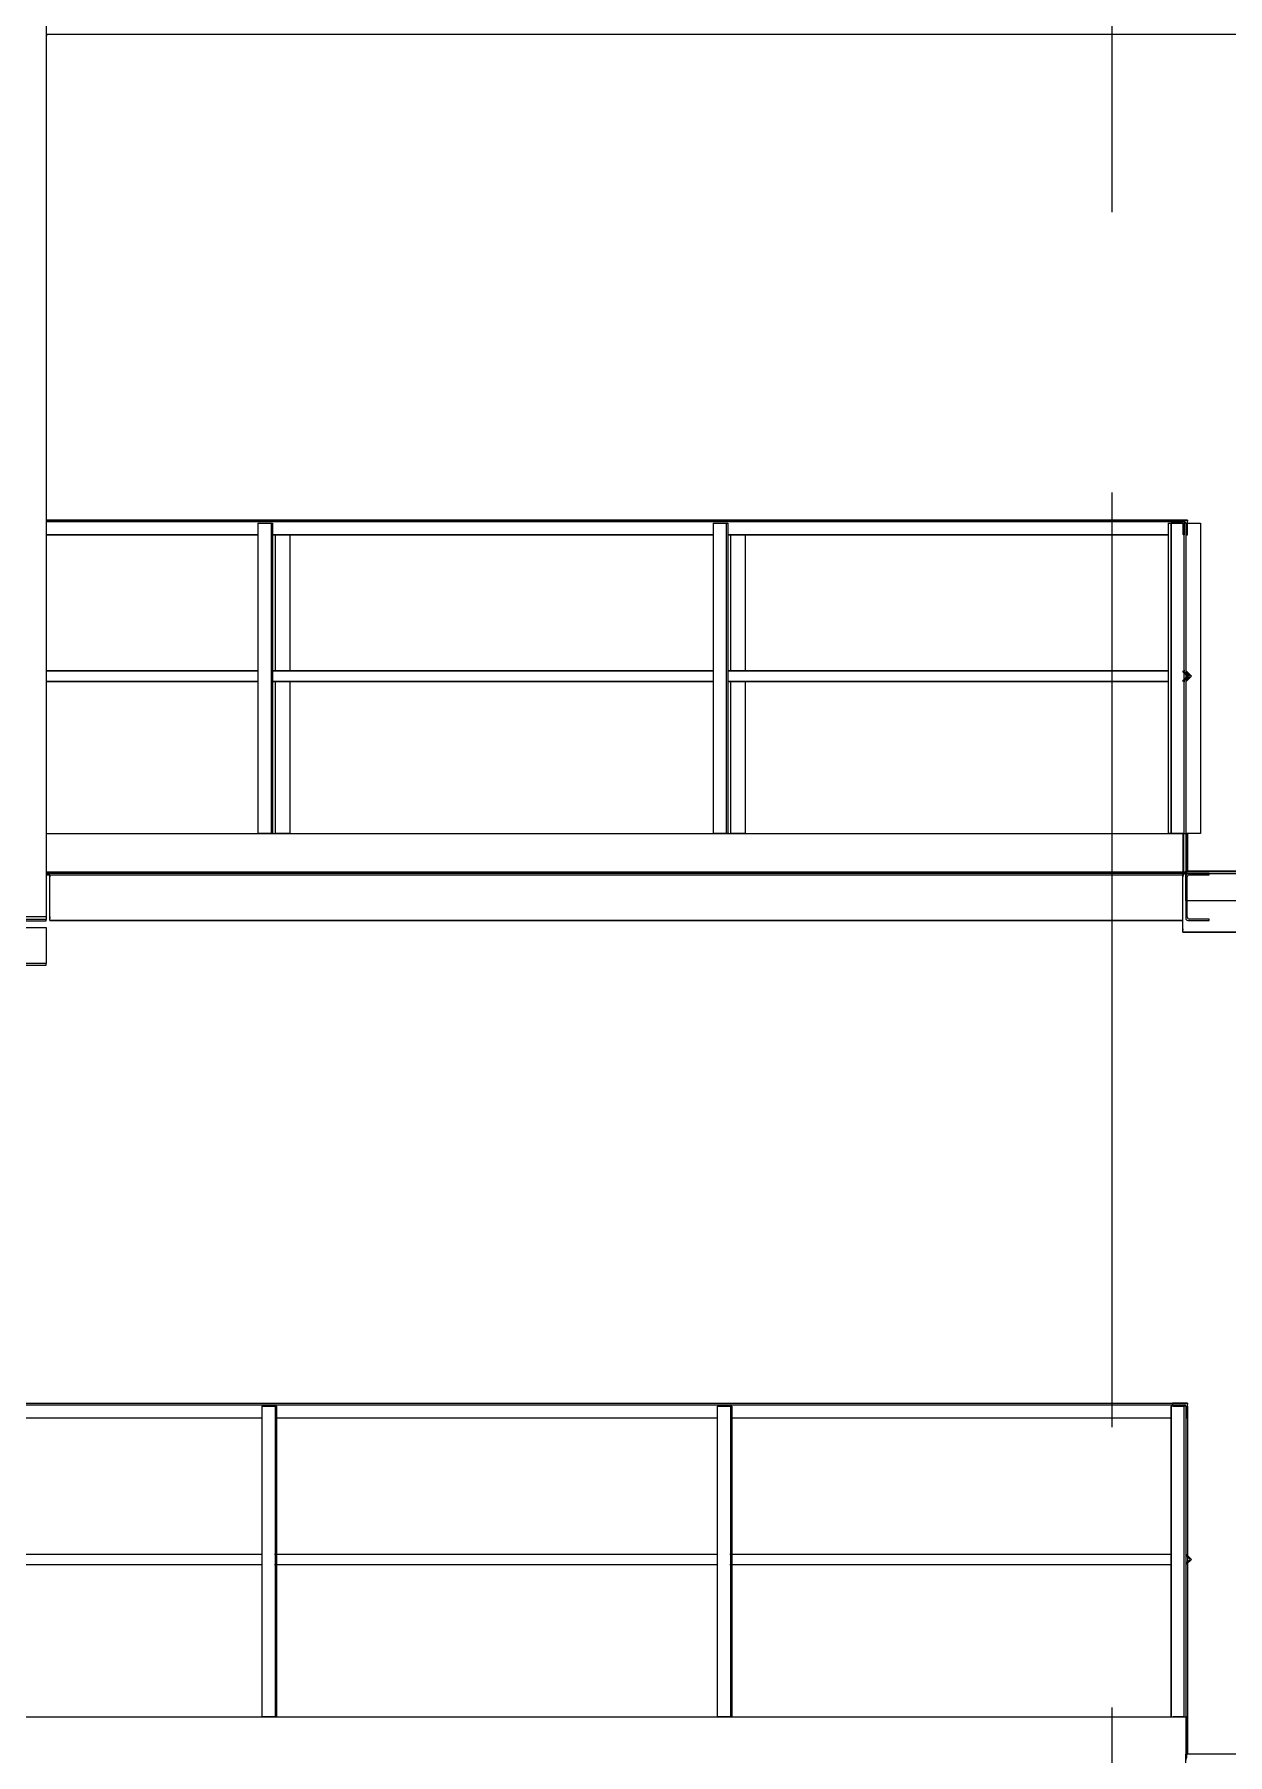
# Model space of a CAD drawing. Header units: millimetres. Extents: x -37960 to 31006, y -24503 to 30326.
# Drawn here: x 2457 to 6509, y 16307 to 22150 of the extents above; entities that cross this region are included whole.
import ezdxf

# ---------------------------------------------------------------- set-up
doc = ezdxf.new("R2010")
doc.units = ezdxf.units.MM
doc.linetypes.add('Осевые', pattern=[6350, 1270, -952.5, 3175, -952.5])
for name, color, linetype, lineweight in [('Балясины', 7, 'Continuous', 9), ('Каркас несущий', 7, 'Continuous', 9), ('Каркас несущий-1', 7, 'Continuous', 25), ('Ограждение', 7, 'Continuous', 9), ('Перекрытия', 7, 'Continuous', 9), ('Поручни', 7, 'Continuous', 9), ('Структура _1_', 7, 'Continuous', 18)]:
    doc.layers.add(name, color=color, linetype=linetype, lineweight=lineweight)
doc.layers.add('Оси-3', color=7, linetype='Осевые', lineweight=9, true_color=0xaaaaaa)

# ---------------------------------------------------------------- blocks, each defined once
blk = doc.blocks.new('Швеллеры стальные горячекатанные ГОСТ 8240-97_П_ - 30П-458163-Разрез 3-3')
at = {"layer": 'Каркас несущий'}
blk.add_line((8367.1, 22150), (2497.1, 22150), dxfattribs=at)
blk = doc.blocks.new('Ограждение - 50х5-V21-Разрез 3-3')
at = {"layer": 'Балясины'}
for p, q in [((6362.1, 16435), (6362.1, 17490.2)), ((6367.1, 17490.2), (6367.1, 16435)), ((6317.1, 16987.5), (6317.1, 17451.9)), ((6317.1, 17451.9), (6317.1, 16987.5)), ((6317.1, 16959.9), (6317.1, 16979.7)), ((6317.1, 16974.7), (6317.1, 16963.7)), ((6317.1, 16435), (6317.1, 16952.1)), ((6317.1, 16952.1), (6317.1, 16435)), ((6318.9, 16435), (6356.6, 16435)), ((6363.9, 16435), (6367.1, 16435))]:
    blk.add_line(p, q, dxfattribs=at)
blk = doc.blocks.new('Ограждение - 50х5-V10-Разрез 3-3')
at = {"layer": 'Балясины'}
for p, q in [((6317.1, 13435), (6317.1, 14490.2)), ((6317.1, 14490.2), (6317.1, 13435)), ((6356.6, 14490.2), (6318.9, 14490.2)), ((6362.1, 13435), (6362.1, 14490.2)), ((6367.1, 14490.2), (6367.1, 13435)), ((6318.9, 13435), (6356.6, 13435)), ((6363.9, 13435), (6367.1, 13435))]:
    blk.add_line(p, q, dxfattribs=at)
blk = doc.blocks.new('Ограждение - 50х5-V11-Разрез 3-3')
at = {"layer": 'Балясины'}
for p, q in [((6317.1, 13435), (6317.1, 14490.2)), ((6318.9, 14490.2), (6317.1, 14490.2)), ((6317.1, 14490.2), (6317.1, 13435)), ((6356.6, 14490.2), (6318.9, 14490.2)), ((6362.1, 14490.2), (6356.6, 14490.2)), ((6362.1, 13435), (6362.1, 14490.2)), ((6363.9, 14490.2), (6362.1, 14490.2)), ((6365.4, 14490.2), (6363.9, 14490.2)), ((6367.1, 14490.2), (6367.1, 13435)), ((6317.1, 13435), (6318.9, 13435)), ((6318.9, 13435), (6356.6, 13435)), ((6356.6, 13435), (6362.1, 13435)), ((6362.1, 13435), (6363.9, 13435)), ((6363.9, 13435), (6367.1, 13435))]:
    blk.add_line(p, q, dxfattribs=at)
blk = doc.blocks.new('Ограждение - Ограждение-593931-Разрез 3-3')
at = {"layer": 'Поручни'}
for p, q in [((6372.6, 17500.1), (6322.6, 17500.1)), ((6322.6, 17500.1), (6322.6, 17496.9)), ((6324.4, 17495.1), (6362.1, 17495.1)), ((6367.6, 17489.6), (6367.6, 17451.9)), ((6372.6, 17450.1), (6372.6, 17500.1)), ((6369.4, 17450.1), (6372.6, 17450.1)), ((6368.6, 16987.5), (6367.3, 16986.2)), ((6367.3, 16984.5), (6379.6, 16972.3)), ((6379.6, 16967.3), (6367.3, 16955.1)), ((6367.3, 16953.4), (6368.6, 16952.1)), ((6386.3, 16969.8), (6368.6, 16987.5)), ((6368.6, 16952.1), (6386.3, 16969.8)), ((6371.1, 16435), (6367.1, 16435)), ((6367.1, 16435), (6367.1, 16295)), ((6371.1, 16295), (6371.1, 16435)), ((6367.1, 16295), (6371.1, 16295))]:
    blk.add_line(p, q, dxfattribs=at)
for centre, radius, start, end in [((6324.4, 17496.9), 1.8, 180, 270), ((6362.1, 17489.6), 5.5, 360, 90), ((6369.4, 17451.9), 1.8, 180, 270), ((6368.2, 16985.4), 1.2, 135, 225), ((6368.2, 16954.2), 1.2, 135, 225), ((6377.1, 16969.8), 3.5, 315, 45)]:
    blk.add_arc(centre, radius, start, end, dxfattribs=at)
for name, p in [('Ограждение - 50х5-V21-Разрез 3-3', (0, 0)), ('Ограждение - 50х5-V10-Разрез 3-3', (0, 3000)), ('Ограждение - 50х5-V10-Разрез 3-3', (0, 3000)), ('Ограждение - 50х5-V10-Разрез 3-3', (0, 3000)), ('Ограждение - 50х5-V10-Разрез 3-3', (0, 3000)), ('Ограждение - 50х5-V10-Разрез 3-3', (0, 3000)), ('Ограждение - 50х5-V10-Разрез 3-3', (0, 3000)), ('Ограждение - 50х5-V10-Разрез 3-3', (0, 3000)), ('Ограждение - 50х5-V10-Разрез 3-3', (0, 3000)), ('Ограждение - 50х5-V10-Разрез 3-3', (0, 3000)), ('Ограждение - 50х5-V11-Разрез 3-3', (0, 3000))]:
    blk.add_blockref(name, p)
blk = doc.blocks.new('Уголки стальные горячекатанные равнополочные ГОСТ 8509-93 - L100x8-V5-Разрез 3-3')
at = {"layer": 'Каркас несущий'}
for p, q in [((6367.1, 10408), (6367.1, 10508)), ((6367.1, 10504), (6367.1, 10501.2)), ((6367.1, 10500), (6367.1, 10488)), ((8367.1, 10508), (6371.1, 10508)), ((8367.1, 10508), (8367.1, 10408)), ((8367.1, 10501.2), (8367.1, 10504)), ((8367.1, 10488), (8367.1, 10500)), ((6367.1, 10412), (6367.1, 10409.2)), ((6372.1, 10408), (7362.1, 10408)), ((7367.1, 10408), (8332.1, 10408)), ((8337.1, 10408), (8367.1, 10408)), ((8367.1, 10409.2), (8367.1, 10412))]:
    blk.add_line(p, q, dxfattribs=at)
blk = doc.blocks.new('Ограждение - 50х5-V16-Разрез 3-3')
at = {"layer": 'Балясины'}
for p, q in [((6324.4, 14490.2), (6362.1, 14490.2)), ((6367.6, 14489.6), (6367.6, 13985.2)), ((6372.6, 14490.2), (6372.6, 13983.4)), ((6367.6, 13984.2), (6367.6, 13955.4)), ((6372.6, 13979.2), (6372.6, 13960.4)), ((6367.6, 13954.4), (6367.6, 13435)), ((6372.6, 13956.2), (6372.6, 13435)), ((6362.1, 13435), (6324.4, 13435)), ((6372.6, 13435), (6369.4, 13435))]:
    blk.add_line(p, q, dxfattribs=at)
blk = doc.blocks.new('Ограждение - 50х5-V18-Разрез 3-3')
at = {"layer": 'Балясины'}
for p, q in [((4776, 14490.2), (4776, 13435)), ((4776, 14490.2), (4777.8, 14490.2)), ((4776, 14490.2), (4776, 13435)), ((4777.8, 14490.2), (4815.5, 14490.2)), ((4815.5, 14490.2), (4821, 14490.2)), ((4821, 14490.2), (4821, 13435)), ((4821, 14490.2), (4822.8, 14490.2)), ((4822.8, 14490.2), (4826, 14490.2)), ((4826, 14490.2), (4826, 13435)), ((4777.8, 13435), (4776, 13435)), ((4815.5, 13435), (4777.8, 13435)), ((4821, 13435), (4815.5, 13435)), ((4822.8, 13435), (4821, 13435)), ((4826, 13435), (4822.8, 13435))]:
    blk.add_line(p, q, dxfattribs=at)
blk = doc.blocks.new('Ограждение - Ограждение-594142-Разрез 3-3')
at = {"layer": 'Поручни'}
for p, q in [((-13690.2, 17495.1), (6362.1, 17495.1)), ((-13688.4, 17500.1), (6372.6, 17500.1)), ((6372.6, 17500.1), (6372.6, 17496.9)), ((6372.6, 17489.6), (6372.6, 17451.9)), ((1732.9, 17450.1), (3231.3, 17450.1)), ((1732.9, 17450.1), (3231.3, 17450.1)), ((3279.5, 17450.1), (4777.8, 17450.1)), ((3279.5, 17450.1), (4777.8, 17450.1)), ((4826, 17450.1), (6317.1, 17450.1)), ((4826, 17450.1), (6317.1, 17450.1)), ((1732.9, 16987.5), (3231.3, 16987.5)), ((1732.9, 16952.1), (3231.3, 16952.1)), ((3272.9, 16987.5), (3276.3, 16987.5)), ((3272.9, 16952.1), (3276.3, 16952.1)), ((3279.5, 16987.5), (4777.8, 16987.5)), ((3279.5, 16952.1), (4777.8, 16952.1)), ((4819.4, 16987.5), (4822.8, 16987.5)), ((4819.4, 16952.1), (4822.8, 16952.1)), ((4826, 16987.5), (6317.1, 16987.5)), ((4826, 16952.1), (6317.1, 16952.1)), ((6372.6, 16979.2), (6372.6, 16972.3)), ((6372.6, 16967.3), (6372.6, 16960.4)), ((-13732.9, 16435), (6372.6, 16435)), ((6372.6, 16435), (6372.6, 16308))]:
    blk.add_line(p, q, dxfattribs=at)
for name, p in [('Ограждение - 50х5-V18-Разрез 3-3', (-1546.6, 3000)), ('Ограждение - 50х5-V18-Разрез 3-3', (0, 3000)), ('Ограждение - 50х5-V16-Разрез 3-3', (0, 3000))]:
    blk.add_blockref(name, p)
blk = doc.blocks.new('Ограждение - 50х5-V22-Разрез 3-3')
at = {"layer": 'Балясины'}
for p, q in [((6367.1, 20490.2), (6367.1, 19978.9)), ((6362.1, 19987.5), (6362.1, 20450.1)), ((6362.1, 19435), (6362.1, 19952.1)), ((6367.1, 19960.7), (6367.1, 19435)), ((6318.9, 19435), (6356.6, 19435)), ((6363.9, 19435), (6367.1, 19435))]:
    blk.add_line(p, q, dxfattribs=at)
blk = doc.blocks.new('Ограждение - 50х5-V23-Разрез 3-3')
at = {"layer": 'Балясины'}
for p, q in [((6317.1, 19435), (6317.1, 20490.2)), ((6318.9, 20490.2), (6317.1, 20490.2)), ((6317.1, 20490.2), (6317.1, 19435)), ((6356.6, 20490.2), (6318.9, 20490.2)), ((6363.9, 20490.2), (6362.6, 20490.2)), ((6365.4, 20490.2), (6363.9, 20490.2)), ((6367.1, 20490.2), (6367.1, 19978.9)), ((6362.1, 19983.9), (6362.1, 20450.3)), ((6362.1, 19959.9), (6362.1, 19979.7)), ((6362.1, 19435), (6362.1, 19955.7)), ((6367.1, 19974.7), (6367.1, 19967)), ((6367.1, 19960.7), (6367.1, 19435)), ((6317.1, 19435), (6318.9, 19435)), ((6318.9, 19435), (6356.6, 19435)), ((6361.4, 19435), (6362.1, 19435)), ((6362.1, 19435), (6363.9, 19435)), ((6363.9, 19435), (6367.1, 19435))]:
    blk.add_line(p, q, dxfattribs=at)
blk = doc.blocks.new('Ограждение - Ограждение-602312-Разрез 3-3')
at = {"layer": 'Поручни'}
for p, q in [((6372.6, 20500.1), (6322.6, 20500.1)), ((6322.6, 20500.1), (6322.6, 20496.9)), ((6324.4, 20495.1), (6362.1, 20495.1)), ((6367.6, 20489.6), (6367.6, 20451.9)), ((6372.6, 20450.1), (6372.6, 20500.1)), ((6369.4, 20450.1), (6372.6, 20450.1)), ((6368.6, 19987.5), (6367.3, 19986.2)), ((6386.3, 19969.8), (6368.6, 19987.5)), ((6367.3, 19984.5), (6379.6, 19972.3)), ((6379.6, 19967.3), (6367.3, 19955.1)), ((6367.3, 19953.4), (6368.6, 19952.1)), ((6368.6, 19952.1), (6386.3, 19969.8)), ((6371.1, 19435), (6367.1, 19435)), ((6367.1, 19435), (6367.1, 19295)), ((6371.1, 19295), (6371.1, 19435)), ((6367.1, 19295), (6371.1, 19295))]:
    blk.add_line(p, q, dxfattribs=at)
for centre, radius, start, end in [((6324.4, 20496.9), 1.8, 180, 270), ((6362.1, 20489.6), 5.5, 360, 90), ((6369.4, 20451.9), 1.8, 180, 270), ((6368.2, 19985.4), 1.2, 135, 225), ((6368.2, 19954.2), 1.2, 135, 225), ((6377.1, 19969.8), 3.5, 315, 45)]:
    blk.add_arc(centre, radius, start, end, dxfattribs=at)
for name in ['Ограждение - 50х5-V23-Разрез 3-3', 'Ограждение - 50х5-V22-Разрез 3-3', 'Ограждение - 50х5-V22-Разрез 3-3', 'Ограждение - 50х5-V22-Разрез 3-3', 'Ограждение - 50х5-V22-Разрез 3-3', 'Ограждение - 50х5-V22-Разрез 3-3', 'Ограждение - 50х5-V22-Разрез 3-3', 'Ограждение - 50х5-V22-Разрез 3-3', 'Ограждение - 50х5-V22-Разрез 3-3', 'Ограждение - 50х5-V22-Разрез 3-3', 'Ограждение - 50х5-V22-Разрез 3-3']:
    blk.add_blockref(name, (0, 0))
blk = doc.blocks.new('Ограждение - 50х5-6021116-Разрез 3-3')
at = {"layer": 'Балясины'}
for p, q in [((6799.6, 9550.1), (6799.6, 9087.5)), ((6849.6, 9550.1), (6849.6, 9087.5)), ((6799.6, 9052.1), (6799.6, 8535)), ((6849.6, 9052.1), (6849.6, 8535)), ((6849.6, 8535), (6799.6, 8535))]:
    blk.add_line(p, q, dxfattribs=at)
blk = doc.blocks.new('Ограждение - 50х5-V26-Разрез 3-3')
at = {"layer": 'Балясины'}
for p, q in [((-6005, 20450.1), (-6005, 19987.5)), ((-6005, 19952.1), (-6005, 19435)), ((-6010.5, 19435), (-6048.2, 19435)), ((-6000, 19435), (-6003.2, 19435))]:
    blk.add_line(p, q, dxfattribs=at)
blk = doc.blocks.new('Ограждение - 50х5-V25-Разрез 3-3')
at = {"layer": 'Балясины'}
for p, q in [((-12196.8, 19435), (-12234.5, 19435)), ((-12186.3, 19435), (-12189.5, 19435))]:
    blk.add_line(p, q, dxfattribs=at)
blk = doc.blocks.new('Ограждение - 50х5-V29-Разрез 3-3')
at = {"layer": 'Балясины'}
for p, q in [((6367.1, 20490.2), (6367.1, 19978.9)), ((6372.6, 20490.2), (6417.1, 20490.2)), ((6417.1, 20490.2), (6417.1, 19435)), ((6367.1, 19960.7), (6367.1, 19435)), ((6417.1, 19435), (6367.1, 19435))]:
    blk.add_line(p, q, dxfattribs=at)
blk = doc.blocks.new('Ограждение - Ограждение-602424-Разрез 3-3')
at = {"layer": 'Поручни'}
for p, q in [((2497.1, 20500.1), (6372.6, 20500.1)), ((6365.4, 20500.1), (2497.1, 20500.1)), ((6367.1, 20490.8), (6367.1, 20450.1)), ((6372.6, 20500.1), (6372.6, 20496.9)), ((2497.1, 20450.1), (3218.2, 20450.1)), ((2497.1, 20450.1), (3218.2, 20450.1)), ((3218.2, 20450.1), (2497.1, 20450.1)), ((4763.5, 20450.1), (3266.4, 20450.1)), ((3324.8, 20450.1), (4763.5, 20450.1)), ((3324.8, 20450.1), (4763.5, 20450.1)), ((6307.1, 20450.1), (4811.7, 20450.1)), ((4871, 20450.1), (6307.1, 20450.1)), ((4871, 20450.1), (6307.1, 20450.1)), ((2497.1, 19987.5), (3218.2, 19987.5)), ((3218.2, 19987.5), (2497.1, 19987.5)), ((3263.2, 19987.5), (3259.7, 19987.5)), ((4763.5, 19987.5), (3266.4, 19987.5)), ((3324.8, 19987.5), (4763.5, 19987.5)), ((4808.5, 19987.5), (4805.1, 19987.5)), ((6307.1, 19987.5), (4811.7, 19987.5)), ((4871, 19987.5), (6307.1, 19987.5)), ((6363.9, 19987.5), (6360.5, 19987.5)), ((6367.1, 19987.5), (6367.1, 19978.9)), ((2497.1, 19952.1), (3218.2, 19952.1)), ((3218.2, 19952.1), (2497.1, 19952.1)), ((3263.2, 19952.1), (3259.7, 19952.1)), ((4763.5, 19952.1), (3266.4, 19952.1)), ((3324.8, 19952.1), (4763.5, 19952.1)), ((4808.5, 19952.1), (4805.1, 19952.1)), ((6307.1, 19952.1), (4811.7, 19952.1)), ((4871, 19952.1), (6307.1, 19952.1)), ((6363.9, 19952.1), (6360.5, 19952.1)), ((6367.1, 19960.7), (6367.1, 19952.1)), ((2497.1, 19435), (6372.6, 19435)), ((2497.1, 19435), (6367.1, 19435)), ((6367.1, 19435), (6367.1, 19305)), ((6372.6, 19435), (6372.6, 19308)), ((2497.1, 19295), (2509.8, 19295)), ((2509.8, 19295), (2497.1, 19295))]:
    blk.add_line(p, q, dxfattribs=at)
for name, p in [('Ограждение - 50х5-V29-Разрез 3-3', (0, 0)), ('Ограждение - 50х5-V26-Разрез 3-3', (9279.5, 0)), ('Ограждение - 50х5-6021116-Разрез 3-3', (-3524.8, 10900)), ('Ограждение - 50х5-6021116-Разрез 3-3', (-1978.6, 10900)), ('Ограждение - 50х5-V25-Разрез 3-3', (17012.3, 0)), ('Ограждение - 50х5-V25-Разрез 3-3', (18558.9, 0))]:
    blk.add_blockref(name, p)
blk = doc.blocks.new('Ограждение - 50х5-V30-Разрез 3-3')
at = {"layer": 'Балясины'}
for p, q in [((6307.1, 20490.2), (6357.1, 20490.2)), ((6307.1, 20490.2), (6307.1, 19435)), ((6357.1, 19435), (6307.1, 19435))]:
    blk.add_line(p, q, dxfattribs=at)
blk = doc.blocks.new('Ограждение - Ограждение-602891-Разрез 3-3')
at = {"layer": 'Поручни'}
for p, q in [((2497.1, 20500.1), (6312.6, 20500.1)), ((2497.1, 20495.1), (6314.4, 20495.1)), ((6312.6, 20500.1), (6312.6, 20496.9)), ((6362.6, 20500.1), (6312.6, 20500.1)), ((6312.6, 20500.1), (6312.6, 20496.9)), ((6314.4, 20495.1), (6352.1, 20495.1)), ((6357.6, 20489.6), (6357.6, 20451.9)), ((6362.6, 20450.1), (6362.6, 20500.1)), ((2497.1, 20450.1), (3218.2, 20450.1)), ((2497.1, 20450.1), (3218.2, 20450.1)), ((3266.4, 20450.1), (4763.5, 20450.1)), ((3266.4, 20450.1), (4763.5, 20450.1)), ((4811.7, 20450.1), (6307.1, 20450.1)), ((4811.7, 20450.1), (6307.1, 20450.1)), ((6359.4, 20450.1), (6362.6, 20450.1)), ((2497.1, 19987.5), (3218.2, 19987.5)), ((3259.7, 19987.5), (3263.2, 19987.5)), ((3266.4, 19987.5), (4763.5, 19987.5)), ((4805.1, 19987.5), (4808.5, 19987.5)), ((4811.7, 19987.5), (6307.1, 19987.5)), ((6358.6, 19987.5), (6357.3, 19986.2)), ((6376.3, 19969.8), (6358.6, 19987.5)), ((2497.1, 19952.1), (3218.2, 19952.1)), ((3259.7, 19952.1), (3263.2, 19952.1)), ((3266.4, 19952.1), (4763.5, 19952.1)), ((4805.1, 19952.1), (4808.5, 19952.1)), ((4811.7, 19952.1), (6307.1, 19952.1)), ((6357.3, 19984.5), (6369.6, 19972.3)), ((6369.6, 19967.3), (6357.3, 19955.1)), ((6357.3, 19953.4), (6358.6, 19952.1)), ((6358.6, 19952.1), (6376.3, 19969.8)), ((6363.9, 19961.7), (6360.5, 19958.3)), ((6360.6, 19981.3), (6363.9, 19977.9)), ((6367.1, 19974.7), (6369.6, 19972.3)), ((6376.3, 19969.8), (6370.6, 19969.8)), ((2497.1, 19435), (6357.1, 19435)), ((6357.1, 19435), (6357.1, 19295)), ((6361.1, 19435), (6357.1, 19435)), ((6357.1, 19435), (6357.1, 19295)), ((6361.1, 19295), (6361.1, 19435)), ((2497.1, 19295), (6357.1, 19295)), ((6357.1, 19295), (6361.1, 19295))]:
    blk.add_line(p, q, dxfattribs=at)
for centre, radius, start, end in [((6314.4, 20496.9), 1.8, 180, 270), ((6352.1, 20489.6), 5.5, 360, 90), ((6359.4, 20451.9), 1.8, 180, 270), ((6358.2, 19985.4), 1.2, 135, 225), ((6358.2, 19954.2), 1.2, 135, 225), ((6367.1, 19969.8), 3.5, 315, 45)]:
    blk.add_arc(centre, radius, start, end, dxfattribs=at)
blk.add_open_spline([(6312.6, 20496.9), (6312.6, 20496.8), (6312.7, 20496.5), (6312.8, 20496.2), (6312.9, 20496), (6313, 20495.8), (6313.1, 20495.7), (6313.1, 20495.7)], degree=3, knots=[0, 0, 0, 0, 0.1666667, 0.25, 0.3333333, 0.4166667, 0.5, 0.5, 0.5, 0.5], dxfattribs=at)
blk.add_open_spline([(6370.1, 19971.5), (6370.3, 19971.3), (6370.5, 19970.7), (6370.6, 19969.8), (6370.5, 19968.9), (6370.3, 19968.3), (6370.1, 19968)], degree=3, dxfattribs=at)
for name, p in [('Ограждение - 50х5-V18-Разрез 3-3', (-1559.7, 6000)), ('Ограждение - 50х5-V18-Разрез 3-3', (-14.3, 6000)), ('Ограждение - 50х5-V30-Разрез 3-3', (0, 0))]:
    blk.add_blockref(name, p)
blk = doc.blocks.new('Швеллеры стальные гнутые равнополочные  ГОСТ 8278-83_Гн_ - Гн200x80x5-V31-Разрез 3-3')
at = {"layer": 'Каркас несущий'}
for p, q in [((6357.1, 19293), (6357.1, 19297.9)), ((6357.1, 19107), (6357.1, 19293)), ((6357.1, 19292.9), (6357.1, 19288)), ((6367.1, 19300), (6361.1, 19300)), ((6361.1, 19300), (6367.1, 19300)), ((8367.1, 19297.9), (8367.1, 19293)), ((8367.1, 19293), (8367.1, 19107)), ((8367.1, 19288), (8367.1, 19292.9)), ((6357.1, 19112), (6357.1, 19107.1)), ((8367.1, 19107.1), (8367.1, 19112)), ((6357.1, 19100), (6357.1, 19107)), ((6357.1, 19100), (8367.1, 19100)), ((7380.3, 19100), (6357.1, 19100)), ((8367.1, 19100), (7580.3, 19100)), ((8367.1, 19107), (8367.1, 19102.1))]:
    blk.add_line(p, q, dxfattribs=at)
blk = doc.blocks.new('Швеллеры стальные гнутые равнополочные  ГОСТ 8278-83_Гн_ - Гн160x80x5-609619-Разрез 3-3')
at = {"layer": 'Каркас несущий'}
for p, q in [((6357.1, 19300), (2509.8, 19300)), ((2509.8, 19147), (2509.8, 19293)), ((2509.8, 19292.9), (2509.8, 19288)), ((6367.1, 19300), (6361.1, 19300)), ((6361.1, 19300), (6367.1, 19300)), ((8367.1, 19297.9), (8367.1, 19293)), ((8367.1, 19293), (8367.1, 19147)), ((8367.1, 19288), (8367.1, 19292.9)), ((2509.8, 19152), (2509.8, 19147.1)), ((2509.8, 19140), (2509.8, 19147)), ((2509.8, 19140), (6357.1, 19140)), ((6357.1, 19140), (2509.8, 19140)), ((8367.1, 19147.1), (8367.1, 19152)), ((8367.1, 19147), (8367.1, 19142.1))]:
    blk.add_line(p, q, dxfattribs=at)
blk = doc.blocks.new('Швеллеры стальные гнутые равнополочные  ГОСТ 8278-83_Гн_ - Гн160x80x5-609627-Разрез 3-3')
at = {"layer": 'Каркас несущий'}
for p, q in [((2417.1, 19259.4), (2417.1, 19136.6)), ((2497.1, 19266.2), (2497.1, 19143.3)), ((2417.1, 19136.6), (2417.1, 18995.5)), ((2422.1, 19000.3), (2422.1, 19131.7)), ((2497.1, 19143.3), (2424.1, 19143.3)), ((2429.1, 19138.5), (2497.1, 19138.5)), ((2429.1, 19116.4), (2497.1, 19116.4)), ((2497.1, 19138.5), (2497.1, 19143.3)), ((2497.1, 19116.4), (2497.1, 18993.6)), ((2497.1, 18993.6), (2429.1, 18993.6)), ((2497.1, 18988.7), (2497.1, 18993.6)), ((2424.1, 18988.7), (2497.1, 18988.7))]:
    blk.add_line(p, q, dxfattribs=at)
for centre, major_axis, start_param, end_param in [((2424.1, 19136.6), (7, 0), 1.570796, 3.141593), ((2429.1, 19131.7), (7, 0), 1.570796, 3.141593), ((2429.1, 19123.2), (-7, 0), 0, 1.570796), ((2424.1, 18995.5), (7, 0), 3.141593, 4.712389), ((2429.1, 19000.3), (-7, 0), 0, 1.570796)]:
    blk.add_ellipse(centre, major_axis=major_axis, ratio=0.966257, start_param=start_param, end_param=end_param, dxfattribs=at)
blk = doc.blocks.new('Швеллеры стальные гнутые равнополочные  ГОСТ 8278-83_Гн_ - Гн160x80x5-609037-Разрез 3-3')
at = {"layer": 'Каркас несущий'}
for p, q in [((2417.1, 22500.1), (2417.1, 22450)), ((2417.1, 22500.1), (2424.1, 22500.1)), ((2424.1, 22500.1), (2419.2, 22500.1)), ((2424.1, 22500.1), (2497.1, 22500.1)), ((2429.1, 22500.1), (2424.2, 22500.1)), ((2424.2, 22500.1), (2429.1, 22500.1)), ((2429.1, 22500.1), (2497.1, 22500.1)), ((2497.1, 22500.1), (2497.1, 19152.7)), ((2497.1, 22500.1), (2497.1, 20500.1)), ((2417.1, 22150), (2417.1, 19152.7)), ((2497.1, 20496.9), (2497.1, 19152.7)), ((2424.1, 19152.7), (2417.1, 19152.7)), ((2419.2, 19152.7), (2424.1, 19152.7)), ((2497.1, 19152.7), (2424.1, 19152.7)), ((2429.1, 19152.7), (2424.2, 19152.7)), ((2424.2, 19152.7), (2429.1, 19152.7)), ((2497.1, 19152.7), (2429.1, 19152.7))]:
    blk.add_line(p, q, dxfattribs=at)
blk = doc.blocks.new('Швеллеры стальные гнутые равнополочные  ГОСТ 8278-83_Гн_ - Гн160x80x5-606459-Разрез 3-3')
at = {"layer": 'Каркас несущий-1'}
for p, q in [((6367.1, 19293), (6367.1, 19147)), ((6372.1, 19152), (6372.1, 19288)), ((6447.1, 19300), (6374.1, 19300)), ((6379.1, 19295), (6447.1, 19295)), ((6447.1, 19295), (6447.1, 19300)), ((6374.1, 19140), (6447.1, 19140)), ((6447.1, 19145), (6379.1, 19145)), ((6447.1, 19140), (6447.1, 19145))]:
    blk.add_line(p, q, dxfattribs=at)
for centre, start, end in [((6374.1, 19293), 90, 180), ((6379.1, 19288), 90, 180), ((6374.1, 19147), 180, 270), ((6379.1, 19152), 180, 270)]:
    blk.add_arc(centre, 7, start, end, dxfattribs=at)

msp = doc.modelspace()

# ---------------------------------------------------------------- linework, layer by layer
at = {"layer": 'Каркас несущий'}
for p, q in [((2497.1, 22150), (2503.1, 22150)), ((2501.5, 22150), (2497.6, 22150)), ((2497.6, 22150), (2501.5, 22150))]:
    msp.add_line(p, q, dxfattribs=at)
at = {"layer": 'Оси-3'}
msp.add_line((6117.1, -22903.4), (6117.1, 29000), dxfattribs=at)
at = {"layer": 'Перекрытия'}
for p, q in [((2497.1, 19305), (6357.1, 19305)), ((2497.1, 19305), (2497.1, 19300)), ((6357.1, 19300), (2497.1, 19300)), ((6361.1, 19305), (6367.1, 19305)), ((6367.1, 19300), (6361.1, 19300))]:
    msp.add_line(p, q, dxfattribs=at)
at = {"layer": 'Структура _1_'}
for p, q in [((8338, 19305), (6367.1, 19305)), ((6367.1, 19305), (6367.1, 19300)), ((6367.1, 19300), (8338, 19300))]:
    msp.add_line(p, q, dxfattribs=at)

# ---------------------------------------------------------------- block references
at = {"layer": 'Каркас несущий'}
for name, p in [('Швеллеры стальные гнутые равнополочные  ГОСТ 8278-83_Гн_ - Гн160x80x5-609037-Разрез 3-3', (0, 0)), ('Швеллеры стальные горячекатанные ГОСТ 8240-97_П_ - 30П-458163-Разрез 3-3', (0, 0)), ('Швеллеры стальные гнутые равнополочные  ГОСТ 8278-83_Гн_ - Гн160x80x5-609619-Разрез 3-3', (0, 0)), ('Швеллеры стальные гнутые равнополочные  ГОСТ 8278-83_Гн_ - Гн200x80x5-V31-Разрез 3-3', (0, 0)), ('Уголки стальные горячекатанные равнополочные ГОСТ 8509-93 - L100x8-V5-Разрез 3-3', (0, 8800)), ('Швеллеры стальные гнутые равнополочные  ГОСТ 8278-83_Гн_ - Гн160x80x5-606459-Разрез 3-3', (0, 0)), ('Швеллеры стальные гнутые равнополочные  ГОСТ 8278-83_Гн_ - Гн160x80x5-609627-Разрез 3-3', (0, 0)), ('Уголки стальные горячекатанные равнополочные ГОСТ 8509-93 - L100x8-V5-Разрез 3-3', (0, 5800))]:
    msp.add_blockref(name, p, dxfattribs=at)
at = {"layer": 'Ограждение'}
for name in ['Ограждение - Ограждение-602424-Разрез 3-3', 'Ограждение - Ограждение-602891-Разрез 3-3', 'Ограждение - Ограждение-602312-Разрез 3-3', 'Ограждение - Ограждение-594142-Разрез 3-3', 'Ограждение - Ограждение-593931-Разрез 3-3']:
    msp.add_blockref(name, (0, 0), dxfattribs=at)

doc.saveas('drawing.dxf')
